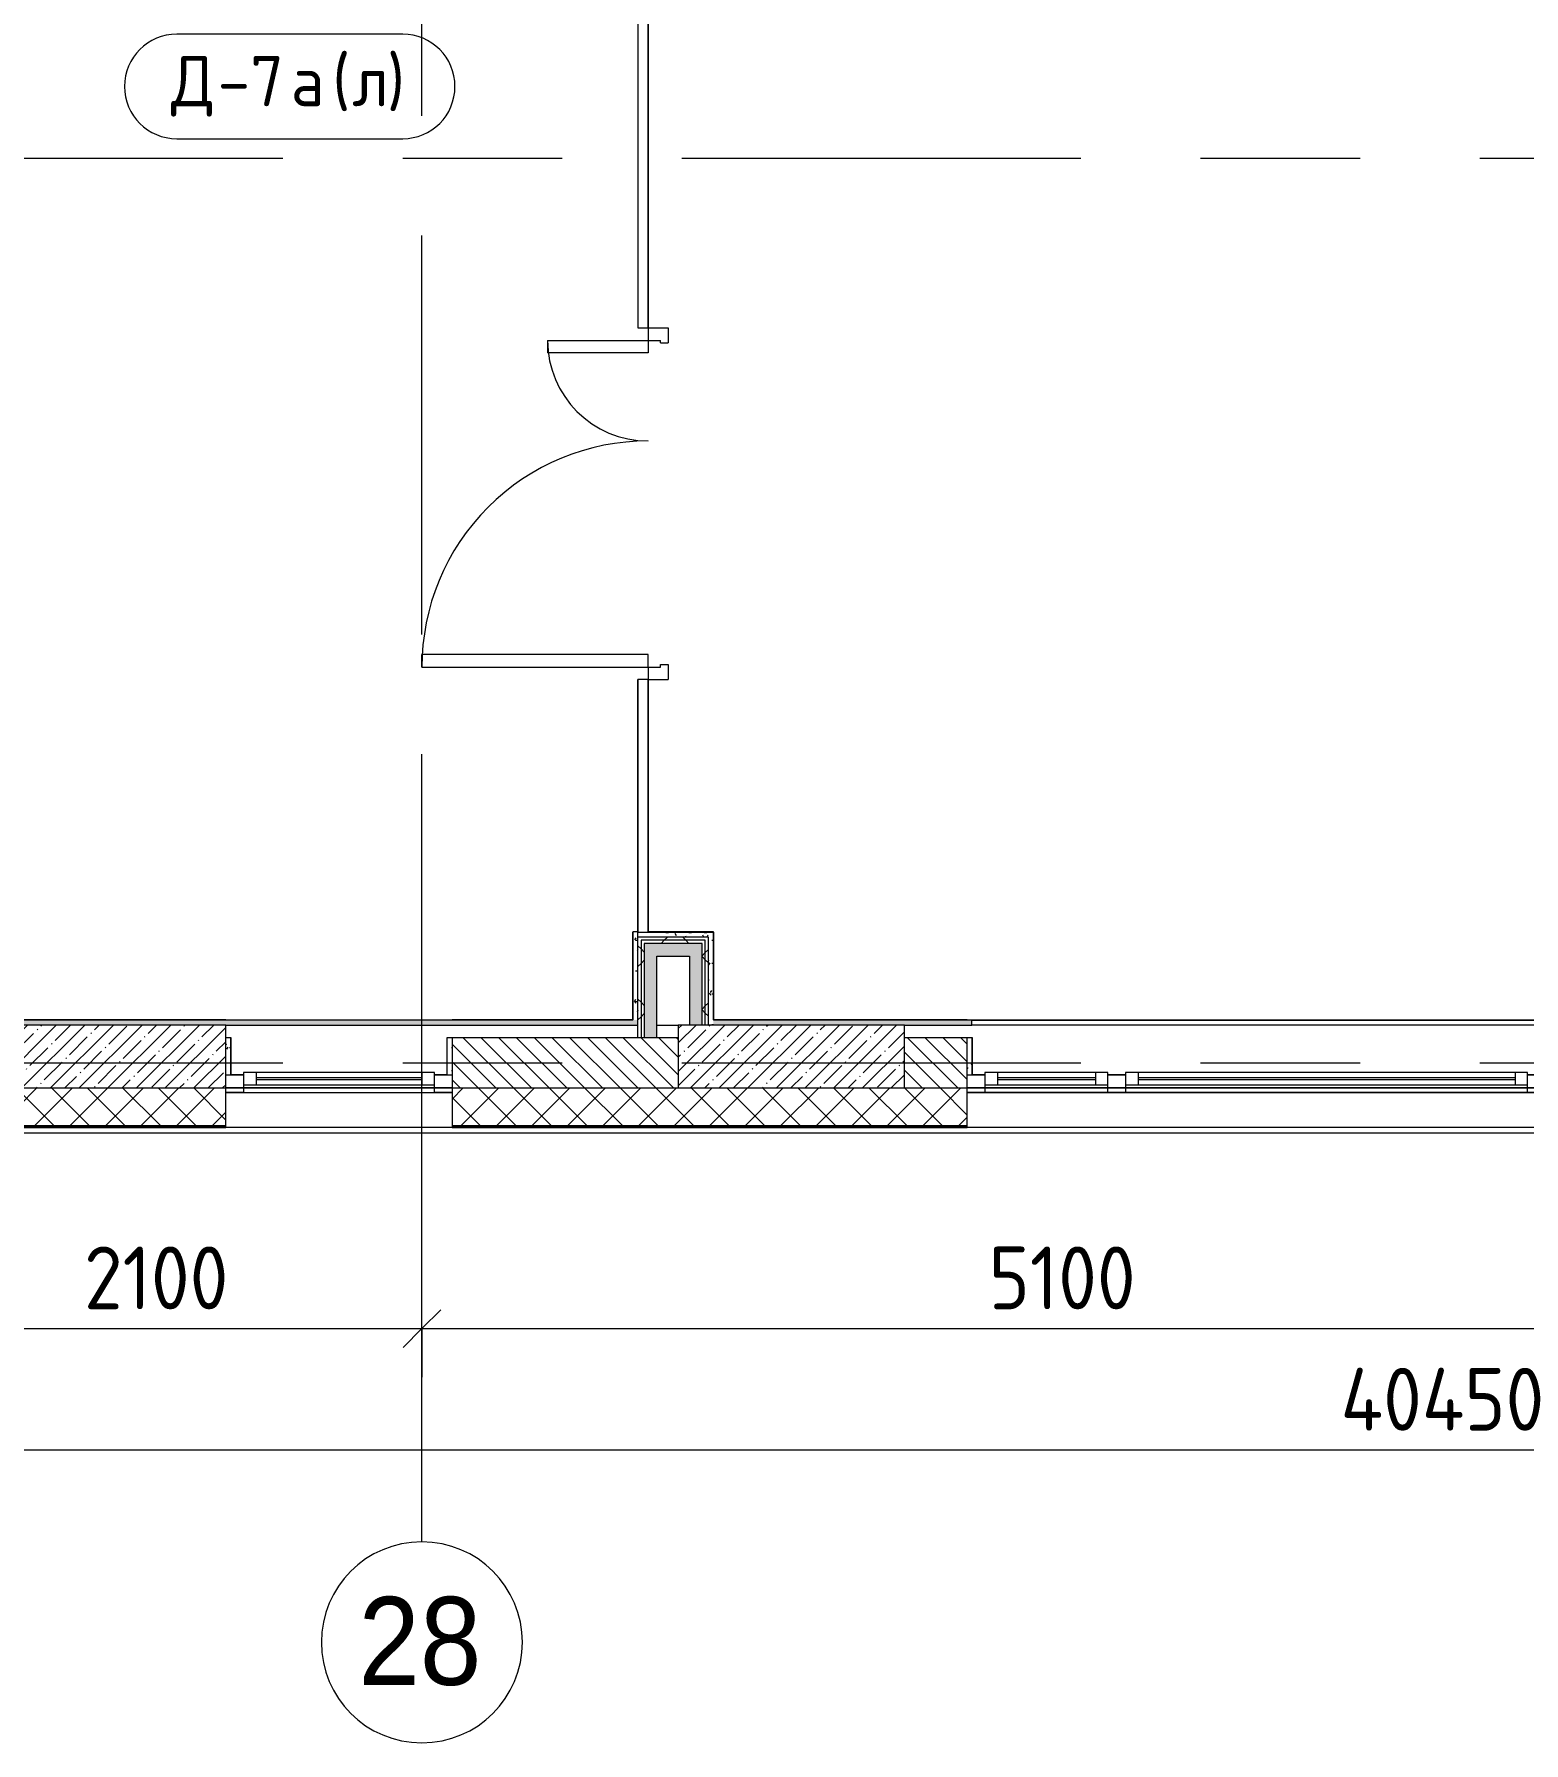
# Model space of a CAD drawing. Header units: millimetres. Extents: x 81459 to 274965, y -8553 to 29000.
# Drawn here: x 99167 to 105095, y -2706 to 4094 of the extents above; entities that cross this region are included whole.
import ezdxf

# ---------------------------------------------------------------- set-up
doc = ezdxf.new("R2010")
doc.units = ezdxf.units.MM
doc.linetypes.add('Осевая', pattern=[3175, 635, -476.25, 1587.5, -476.25])
for name, color, linetype, lineweight in [('A-ANNO-DIMS', 7, 'Continuous', 9), ('A-ANNO-DIMS-100', 7, 'Continuous', 9), ('A-DOOR-IDEN', 7, 'Continuous', 9), ('A-GLAZ', 7, 'Continuous', 9), ('A-GLAZ-1', 7, 'Continuous', 13), ('A-WALL', 7, 'Continuous', 9), ('I-WALL', 7, 'Continuous', 9), ('S-COLS', 7, 'Continuous', 9), ('Оси', 7, 'Continuous', 9), ('Оси-1', 7, 'Continuous', 20), ('Оси-2', 7, 'Осевая', 9)]:
    doc.layers.add(name, color=color, linetype=linetype, lineweight=lineweight)
for name, color, linetype, lineweight, true_color in [('A-DOOR-1', 1, 'Continuous', 9, 0xff0000), ('A-DOOR-2', 1, 'Continuous', 13, 0xff0000), ('A-DOOR-FRAM-1', 1, 'Continuous', 13, 0xff0000), ('A-WALL-1', 7, 'Continuous', 9, 0x3c3c3c), ('A-WALL-FNSH-1', 7, 'Continuous', 9, 0x3c3c3c)]:
    doc.layers.add(name, color=color, linetype=linetype, lineweight=lineweight, true_color=true_color)
doc.styles.add('Arial', font='arial.ttf', dxfattribs={"width": 0.9, "height": 350})
doc.styles.add('GOST Common', font='GOST_Common.ttf', dxfattribs={"height": 200})
doc.styles.add('ISOCPEUR', font='isocpeur.ttf', dxfattribs={"width": 0.9, "height": 250})
doc.dimstyles.new('ISO-2_5_0_9К_БОЛЬШОЙ', dxfattribs={"dimscale": 304.8, "dimtxt": 248.995294, "dimasz": 0.492126, "dimexe": 0.393701, "dimexo": 0.984252, "dimgap": 0, "dimtad": 1, "dimdec": 0, "dimrnd": 10, "dimzin": 0, "dimdsep": 46, "dimtxsty": 'ISOCPEUR', "dimblk1": 'OBLIQUE', "dimblk2": 'OBLIQUE', "dimsah": 1, "dimcen": 0.09, "dimdle": 0.393701, "dimazin": 0, "dimtfac": 1, "dimtdec": 4, "dimtix": 1, "dimtmove": 0, "dimatfit": 3, "dimfxl": 1, "dimtvp": 1, "dimtolj": 1, "dimtzin": 0, "dimarcsym": 2})
pattern_1 = [(45, (0, 0), (-106.06602, 106.06602), []), (135, (0, 0), (-106.06602, -106.06602), [])]
pattern_2 = [(0, (0, 0), (121.92, 30.48), [10.058, -81.382, 10.058, -81.382, -487.68]), (0, (0, 0), (121.92, 30.48), [-182.88, 10.058, -172.822, 10.058, -81.382, -213.36]), (0, (0, 0), (121.92, 30.48), [-457.2, 10.058, -50.902, 10.058, -142.342]), (120, (45.72, 15.24), (-87.356454, 90.345817), [10.058, -81.382, 10.058, -81.382, -487.68]), (120, (45.72, 15.24), (-87.356454, 90.345817), [-182.88, 10.058, -172.822, 10.058, -81.382, -213.36]), (120, (45.72, 15.24), (-87.356454, 90.345817), [-457.2, 10.058, -50.902, 10.058, -142.342]), (240, (60.96, 76.2), (-34.563546, -120.825817), [10.058, -81.382, 10.058, -81.382, -487.68]), (240, (60.96, 76.2), (-34.563546, -120.825817), [-182.88, 10.058, -172.822, 10.058, -81.382, -213.36]), (240, (60.96, 76.2), (-34.563546, -120.825817), [-457.2, 10.058, -50.902, 10.058, -142.342])]

# ---------------------------------------------------------------- blocks, each defined once
blk = doc.blocks.new('120_Окно_СКБ_2Ст_Фрамуга сверху - 120_Окно_СКБ_2Ст_2300х2500_h_ ДОО-19727959-План заполнения и маркировки дверных проемов 1 этажа в осях 23_1-33')
at = {"layer": 'A-GLAZ'}
for p, q in [((1150, -57), (-1150, -57)), ((-1080, -57), (1080, -57)), ((-1130, -127), (-1080, -127)), ((-1030, -107), (470, -107)), ((470, -117), (-1030, -117)), ((520, -127), (590, -127)), ((520, -127), (590, -127)), ((640, -107), (1030, -107)), ((1030, -117), (640, -117)), ((1080, -127), (1130, -127))]:
    blk.add_line(p, q, dxfattribs=at)
at = {"layer": 'A-GLAZ-1'}
for p, q in [((-1150, -127), (-1150, -57)), ((-1150, -57), (-1080, -57)), ((-1080, -57), (-1080, -127)), ((520, -127), (520, -57)), ((520, -57), (590, -57)), ((590, -57), (590, -127)), ((1080, -127), (1080, -57)), ((1080, -57), (1150, -57)), ((1150, -57), (1150, -127)), ((-1080, -127), (-1150, -127)), ((520, -87), (-1080, -87)), ((-1080, -87), (-1080, -137)), ((-1030, -137), (-1030, -87)), ((470, -137), (470, -87)), ((520, -137), (520, -87)), ((590, -127), (520, -127)), ((1080, -87), (590, -87)), ((590, -87), (590, -137)), ((640, -137), (640, -87)), ((1030, -137), (1030, -87)), ((1080, -137), (1080, -87)), ((1150, -127), (1080, -127)), ((-1080, -137), (520, -137)), ((590, -137), (1080, -137))]:
    blk.add_line(p, q, dxfattribs=at)
blk = doc.blocks.new('BSC_Колонна _Прямоугольная - 250х900-23282983-План заполнения и маркировки дверных проемов 1 этажа в осях 23_1-33')
at = {"layer": 'S-COLS'}
h = blk.add_hatch(dxfattribs=at)
h.set_pattern_fill('FP_7', color=256, style=0, pattern_type=2)
h.set_pattern_definition([(45, (-99480, -25), (-57.024626, 57.024626), []), (45, (-99422.975, -25), (-57.024626, 57.024626), [100.806, -20.161, 3.353, -16.808])])
h.paths.add_polyline_path([(-287.2, -125), (450, -125), (450, 125), (-450, 125), (-450, -125)])
for p, q in [((450, 125), (-450, 125)), ((-450, 125), (-450, -125)), ((450, -125), (450, 125)), ((-450, -125), (450, -125))]:
    blk.add_line(p, q, dxfattribs=at)
blk = doc.blocks.new('BSC_Колонна _Прямоугольная - 250х900-V5-План заполнения и маркировки дверных проемов 1 этажа в осях 23_1-33')
at = {"layer": 'S-COLS'}
h = blk.add_hatch(dxfattribs=at)
h.set_pattern_fill('FP_15', color=256, style=0, pattern_type=2)
h.set_pattern_definition([(45, (-102180, -25), (-57.024626, 57.024626), []), (45, (-102122.975, -25), (-57.024626, 57.024626), [100.806, -20.161, 3.353, -16.808])])
h.paths.add_polyline_path([(-328.7, -125), (450, -125), (450, 125), (-450, 125), (-450, -125)])
for p, q in [((450, 125), (-450, 125)), ((-450, 125), (-450, -125)), ((450, -125), (450, 125)), ((-450, -125), (450, -125))]:
    blk.add_line(p, q, dxfattribs=at)
blk = doc.blocks.new('120_Окно_СКБ_1Ст - 120_Окно_СКБ_1Ст 900х2500_h_ с форточкой-22876038-План заполнения и маркировки дверных проемов 1 этажа в осях 23_1-33')
at = {"layer": 'A-GLAZ'}
for p, q in [((450, -57), (-450, -57)), ((-430, -127), (-380, -127)), ((-330, -107), (330, -107)), ((330, -117), (-330, -117)), ((380, -127), (430, -127))]:
    blk.add_line(p, q, dxfattribs=at)
at = {"layer": 'A-GLAZ-1'}
for p, q in [((-450, -127), (-450, -57)), ((-450, -57), (-380, -57)), ((-380, -57), (-380, -127)), ((380, -127), (380, -57)), ((380, -57), (450, -57)), ((450, -57), (450, -127)), ((-380, -127), (-450, -127)), ((380, -87), (-380, -87)), ((-380, -87), (-380, -137)), ((-330, -137), (-330, -87)), ((330, -137), (330, -87)), ((380, -137), (380, -87)), ((450, -127), (380, -127)), ((-380, -137), (380, -137))]:
    blk.add_line(p, q, dxfattribs=at)
blk = doc.blocks.new('110_Дверь_СКБ_2Ст - Д-5_п__в составе перегородки _не входит в спец__-32680960-План заполнения и маркировки дверных проемов 1 этажа в осях 23_1-33')
at = {"layer": 'A-DOOR-1'}
for centre, radius, start, end in [((-637.5, 0.5), 900, 0, 90), ((662.5, 0.5), 400, 90, 180)]:
    blk.add_arc(centre, radius, start, end, dxfattribs=at)
at = {"layer": 'A-DOOR-2'}
for p, q in [((-637.5, 900.5), (-587.5, 900.5)), ((-637.5, 900.5), (-637.5, 0.5)), ((-587.5, 0.5), (-587.5, 900.5)), ((662.5, 400.5), (612.5, 400.5)), ((612.5, 0.5), (612.5, 400.5)), ((662.5, 400.5), (662.5, 0.5)), ((-637.5, 0.5), (-587.5, 0.5)), ((662.5, 0.5), (612.5, 0.5))]:
    blk.add_line(p, q, dxfattribs=at)
at = {"layer": 'A-DOOR-FRAM-1'}
for p, q in [((-637.5, 0.5), (-687.5, 0.5)), ((-687.5, 0.5), (-687.5, -79.5)), ((-637.5, 0.5), (-637.5, -49.5)), ((712.5, 0.5), (662.5, 0.5)), ((662.5, 0.5), (662.5, -49.5)), ((712.5, 0.5), (712.5, -79.5)), ((-637.5, -49.5), (-627.5, -49.5)), ((-627.5, -49.5), (-627.5, -79.5)), ((652.5, -49.5), (662.5, -49.5)), ((652.5, -49.5), (652.5, -79.5)), ((-627.5, -79.5), (-687.5, -79.5)), ((712.5, -79.5), (652.5, -79.5))]:
    blk.add_line(p, q, dxfattribs=at)
blk = doc.blocks.new('Ось сетки - D8-29747960-План заполнения и маркировки дверных проемов 1 этажа в осях 23_1-33')
at = {"layer": 'Оси-1'}
for start, end in [(360, 180), (180, 360)]:
    blk.add_arc((0, 0), 4, start, end, dxfattribs=at)
blk = doc.blocks.new('DIMBLOCK6-План заполнения и маркировки дверных проемов 1 этажа в осях 23_1-33')
at = {"layer": 'A-ANNO-DIMS-100'}
for p, q in [((98610, -1251.6), (98610, -937.7)), ((100710, -1251.6), (100710, -937.7)), ((98610, -1057.7), (100710, -1057.7)), ((98610, -1057.7), (98610, -1251.6)), ((100710, -1057.7), (100710, -1251.6))]:
    blk.add_line(p, q, dxfattribs=at)
at = {"layer": 'A-ANNO-DIMS-100', "lineweight": 20}
for p, q in [((98610, -1057.7), (98685, -982.7)), ((100710, -1057.7), (100785, -982.7)), ((98610, -1057.7), (98535, -1132.7)), ((100710, -1057.7), (100635, -1132.7))]:
    blk.add_line(p, q, dxfattribs=at)
at = {"layer": 'A-ANNO-DIMS-100', "color": 0, "insert": (99365.5, -731), "char_height": 250, "width": 706.764, "attachment_point": 1, "line_spacing_factor": 1.149209, "style": 'ISOCPEUR'}
blk.add_mtext('2100', dxfattribs=at)
blk = doc.blocks.new('_Oblique')
at = {"color": 0, "linetype": 'ByBlock', "lineweight": -2}
blk.add_line((-0.5, -0.5), (0.5, 0.5), dxfattribs=at)
blk = doc.blocks.new('DIMBLOCK7-План заполнения и маркировки дверных проемов 1 этажа в осях 23_1-33')
at = {"layer": 'A-ANNO-DIMS-100'}
for p, q in [((100710, -1251.6), (100710, -937.7)), ((105810, -1251.6), (105810, -937.7)), ((100710, -1057.7), (105810, -1057.7)), ((100710, -1057.7), (100710, -1251.6)), ((105810, -1057.7), (105810, -1251.6))]:
    blk.add_line(p, q, dxfattribs=at)
at = {"layer": 'A-ANNO-DIMS-100', "lineweight": 20}
for p, q in [((100710, -1057.7), (100785, -982.7)), ((105810, -1057.7), (105885, -982.7)), ((100710, -1057.7), (100635, -1132.7)), ((105810, -1057.7), (105735, -1132.7))]:
    blk.add_line(p, q, dxfattribs=at)
at = {"layer": 'A-ANNO-DIMS-100', "color": 0, "insert": (102965.5, -731), "char_height": 250, "width": 706.764, "attachment_point": 1, "line_spacing_factor": 1.149209, "style": 'ISOCPEUR'}
blk.add_mtext('5100', dxfattribs=at)
blk = doc.blocks.new('М_двери - Типоразмер_рамка-25223575-План заполнения и маркировки дверных проемов 1 этажа в осях 23_1-33')
at = {"layer": 'A-DOOR-IDEN'}
for p, q in [((4.496, 2.08), (-4.496, 2.08)), ((-4.496, -2.08), (4.496, -2.08))]:
    blk.add_line(p, q, dxfattribs=at)
for centre, start, end in [((-4.496, 0), 90, 270), ((4.496, 0), 270, 90)]:
    blk.add_arc(centre, 2.08, start, end, dxfattribs=at)
blk = doc.blocks.new('DIMBLOCK26-План заполнения и маркировки дверных проемов 1 этажа в осях 23_1-33')
at = {"layer": 'A-ANNO-DIMS-100'}
for p, q in [((84560, -1734.5), (84560, -1420.6)), ((125010, -1734.5), (125010, -1420.6)), ((84440, -1540.6), (125130, -1540.6)), ((84560, -1540.6), (84560, -1734.5)), ((125010, -1540.6), (125010, -1734.5))]:
    blk.add_line(p, q, dxfattribs=at)
at = {"layer": 'A-ANNO-DIMS-100', "lineweight": 20}
for p, q in [((84560, -1540.6), (84635, -1465.6)), ((125010, -1540.6), (125085, -1465.6)), ((84560, -1540.6), (84485, -1615.6)), ((125010, -1540.6), (124935, -1615.6))]:
    blk.add_line(p, q, dxfattribs=at)
at = {"layer": 'A-ANNO-DIMS-100', "color": 0, "insert": (104366, -1214), "char_height": 250, "width": 1005.558, "attachment_point": 1, "line_spacing_factor": 1.149209, "style": 'ISOCPEUR'}
blk.add_mtext('40450', dxfattribs=at)

msp = doc.modelspace()

# ---------------------------------------------------------------- hatches: boundary and pattern name
at = {"layer": 'A-WALL'}
h = msp.add_hatch(dxfattribs=at)
h.set_pattern_fill('FP_1', color=256, style=0, pattern_type=2)
h.set_pattern_definition([(135, (0, 0), (-35.35534, -35.35534), [])])
h.paths.add_polyline_path([(123730, -100), (123730, 100), (123530, 100), (123530, -100)])
h.paths.add_polyline_path([(121230, -100), (121230, 100), (121130, 100), (121130, -100)])
h.paths.add_polyline_path([(119131.8, -100), (119330, -100), (119330, 100), (118830, 100), (118830, -100)])
h.paths.add_polyline_path([(117030, -100), (117030, 100), (115980, 100), (115980, -100), (116473.3, -100)])
h.paths.add_polyline_path([(113680, -100), (113680, 100), (113430, 100), (113430, -100)])
h.paths.add_polyline_path([(110730, -100), (111630, -100), (111630, 100), (110730, 100)])
h.paths.add_polyline_path([(109670, -100), (109830, -100), (109830, 100), (109480, 100), (109480, -100), (109655, -100)])
h.paths.add_polyline_path([(106230, -100), (106230, 100), (105180, 100), (105180, -100), (105839.1, -100)])
h.paths.add_polyline_path([(102880, -100), (102880, 100), (102630, 100), (102630, -100)])
h.paths.add_polyline_path([(101730, -100), (101730, 100), (100830, 100), (100830, -100)])
h.paths.add_polyline_path([(98105, -100), (98105, 100), (97105, 100), (97105, -100), (97863.5, -100)])
h.paths.add_polyline_path([(94530, -100), (94780, -100), (94780, 100), (94530, 100), (94530, 56.5)])
h.paths.add_polyline_path([(92546.4, -100), (92730, -100), (92730, 100), (91930, 100), (91930, -100)])
h = msp.add_hatch(dxfattribs=at)
h.set_pattern_fill('FP_5', color=256, style=0, pattern_type=2)
h.set_pattern_definition([(45, (0, 0), (-70.71068, 70.71068), []), (135, (0, 0), (-70.71068, -70.71068), [])])
h.paths.add_polyline_path([(125080, -250), (125080, -100), (123530, -100), (123530, -250)])
h.paths.add_polyline_path([(121230, -250), (121230, -100), (120230, -100), (120230, -250), (120461.1, -250)])
h.paths.add_polyline_path([(119131.8, -250), (119330, -250), (119330, -100), (117930, -100), (117930, -250)])
h.paths.add_polyline_path([(117030, -250), (117030, -100), (115980, -100), (115980, -250), (116473.3, -250)])
h.paths.add_polyline_path([(113150.1, -250), (113680, -250), (113680, -100), (112530, -100), (112530, -250)])
h.paths.add_polyline_path([(109494.6, -250), (109830, -250), (109830, -100), (109480, -100), (109480, -250)])
h.paths.add_polyline_path([(111156.2, -250), (111630, -250), (111630, -100), (110730, -100), (110730, -250)])
h.paths.add_polyline_path([(107130, -250), (108030, -250), (108030, -100), (107130, -100)])
h.paths.add_polyline_path([(105839.1, -250), (106230, -250), (106230, -100), (105180, -100), (105180, -250)])
h.paths.add_polyline_path([(102630, -250), (102880, -250), (102880, -100), (100830, -100), (100830, -250), (101851.3, -250)])
h.paths.add_polyline_path([(99930, -250), (99930, -100), (99030, -100), (99030, -250), (99192.8, -250)])
h.paths.add_polyline_path([(97863.5, -250), (98130, -250), (98130, -100), (97080, -100), (97080, -250)])
h.paths.add_polyline_path([(94780, -250), (94780, -100), (93630, -100), (93630, -250), (94530, -250)])
h.paths.add_polyline_path([(91930, -250), (92730, -250), (92730, -100), (91930, -100)])
h.paths.add_polyline_path([(91030, -250), (91030, -100), (89210, -100), (89210, -250), (89887.9, -250)])
at = {"layer": 'I-WALL'}
h = msp.add_hatch(dxfattribs=at)
h.set_pattern_fill('FP_31', color=256, style=0, pattern_type=2)
h.set_pattern_definition(pattern_2)
h.paths.add_polyline_path([(101550, 170), (101570, 170), (101570, 521), (101550, 520), (101550, 171)])
h = msp.add_hatch(dxfattribs=at)
h.set_pattern_fill('FP_31', color=256, style=0, pattern_type=2)
h.set_pattern_definition(pattern_2)
h.paths.add_polyline_path([(101850, 500), (101850, 520), (101570, 520), (101570, 500)])
h = msp.add_hatch(dxfattribs=at)
h.set_pattern_fill('FP_32', color=256, style=0, pattern_type=2)
h.set_pattern_definition(pattern_1)
h.paths.add_polyline_path([(101582.5, 100), (101582.5, 500), (101570, 500), (101570, 100)])
h = msp.add_hatch(dxfattribs=at)
h.set_pattern_fill('FP_32', color=256, style=0, pattern_type=2)
h.set_pattern_definition(pattern_1)
h.paths.add_polyline_path([(101837.5, 487.5), (101850, 487.5), (101850, 500), (101582.5, 500), (101582.5, 487.5), (101645, 487.5)])
h = msp.add_hatch(dxfattribs=at)
h.set_pattern_fill('FP_32', color=256, style=0, pattern_type=2)
h.set_pattern_definition(pattern_1)
h.paths.add_polyline_path([(101582.5, 100), (101595, 100), (101595, 487.5), (101582.5, 487.5), (101582.5, 219.7)])
h = msp.add_hatch(dxfattribs=at)
h.set_pattern_fill('FP_32', color=256, style=0, pattern_type=2)
h.set_pattern_definition(pattern_1)
h.paths.add_polyline_path([(101825, 475), (101837.5, 475), (101837.5, 487.5), (101595, 487.5), (101595, 475), (101645, 475)])
h = msp.add_hatch(dxfattribs=at)
h.set_pattern_fill('FP_32', color=256, style=0, pattern_type=2)
h.set_pattern_definition(pattern_1)
h.paths.add_polyline_path([(101839.4, 150), (101850, 150), (101850, 487.5), (101837.5, 487.5), (101837.5, 150)])
h = msp.add_hatch(dxfattribs=at)
h.set_pattern_fill('FP_31', color=256, style=0, pattern_type=2)
h.set_pattern_definition(pattern_2)
h.paths.add_polyline_path([(101870, 150), (101870, 520), (101850, 520), (101850, 150), (101851.3, 150)])
for points in [[(101595, 100), (101645, 100), (101645, 475), (101595, 475), (101595, 219.7)], [(101775, 425), (101825, 425), (101825, 475), (101645, 475), (101645, 425)], [(101825, 150), (101825, 425), (101775, 425), (101775, 150)]]:
    msp.add_hatch(color=256, dxfattribs=at).paths.add_polyline_path(points)
h = msp.add_hatch(dxfattribs=at)
h.set_pattern_fill('FP_32', color=256, style=0, pattern_type=2)
h.set_pattern_definition(pattern_1)
h.paths.add_polyline_path([(101826.9, 150), (101837.5, 150), (101837.5, 475), (101825, 475), (101825, 150)])
h = msp.add_hatch(dxfattribs=at)
h.set_pattern_fill('FP_31', color=256, style=0, pattern_type=2)
h.set_pattern_definition(pattern_2)
h.paths.add_polyline_path([(100522.1, 150), (101570, 150), (101570, 170), (98150, 170), (98150, 150), (99930, 150)])
h = msp.add_hatch(dxfattribs=at)
h.set_pattern_fill('FP_31', color=256, style=0, pattern_type=2)
h.set_pattern_definition(pattern_2)
h.paths.add_polyline_path([(105160, 150), (105530, 150), (105530, 170), (105160, 170)])
h.paths.add_polyline_path([(102630, 150), (102898.3, 150), (102898.3, 170), (101870, 170), (101870, 150)])
h = msp.add_hatch(dxfattribs=at)
h.set_pattern_fill('FP_31', color=256, style=0, pattern_type=2)
h.set_pattern_definition(pattern_2)
h.paths.add_polyline_path([(99950, -48), (99950, 100), (99930, 100), (99930, -48)])
h = msp.add_hatch(dxfattribs=at)
h.set_pattern_fill('FP_31', color=256, style=0, pattern_type=2)
h.set_pattern_definition(pattern_2)
h.paths.add_polyline_path([(100830, -48), (100830, 100), (100810, 100), (100810, -48)])
h = msp.add_hatch(dxfattribs=at)
h.set_pattern_fill('FP_31', color=256, style=0, pattern_type=2)
h.set_pattern_definition(pattern_2)
h.paths.add_polyline_path([(102900, -48), (102900, 100), (102880, 100), (102880, -48)])

# ---------------------------------------------------------------- linework, layer by layer
at = {"layer": 'A-WALL'}
for p, q in [((101570, 5180), (101570, 2925)), ((101610, 5180), (101610, 2925)), ((101570, 100), (101570, 1525)), ((101610, 1525), (101610, 520)), ((101550, 170), (101550, 520)), ((101582.5, 487.5), (101582.5, 100)), ((101837.5, 487.5), (101582.5, 487.5)), ((101837.5, 150), (101837.5, 487.5)), ((101870, 520), (101870, 170)), ((101595, 475), (101595, 100)), ((101825, 475), (101595, 475)), ((101825, 150), (101825, 475)), ((101550, 170), (100830, 170)), ((102898.3, 170), (101870, 170)), ((99930, -100), (101730, -100)), ((100830, -100), (101730, -100)), ((102630, -100), (102880, -100)), ((102630, -100), (108030, -100)), ((99030, -250), (99930, -250)), ((99030, -253), (99930, -253)), ((100830, -258), (99930, -258)), ((100830, -250), (102880, -250)), ((100830, -253), (102880, -253)), ((105180, -258), (102880, -258)), ((108030, -280), (89180, -280))]:
    msp.add_line(p, q, dxfattribs=at)
at = {"layer": 'A-WALL-1'}
for p, q in [((101570, 2925), (101610, 2925)), ((101610, 1525), (101570, 1525)), ((101570, 521), (101550, 521)), ((101569, 520), (101610, 520)), ((101850, 500), (101570, 500)), ((101850, 150), (101850, 500)), ((101645, 100), (101645, 425)), ((101645, 425), (101775, 425)), ((101775, 425), (101775, 150)), ((100830, 170), (98150, 170)), ((99930, 150), (101570, 150)), ((102630, 150), (102898.3, 150)), ((102898.3, 150), (102898.3, 170)), ((99950, 100), (99930, 100)), ((99950, -48), (99950, 100)), ((100810, 100), (100810, -48)), ((100830, 100), (100810, 100)), ((101730, 100), (100830, 100)), ((100830, 100), (100830, -250)), ((102880, 100), (102630, 100)), ((102880, -250), (102880, 100)), ((102900, 100), (102880, 100)), ((102900, -48), (102900, 100)), ((99930, -48), (99950, -48)), ((100810, -48), (100830, -48)), ((102880, -48), (102900, -48)), ((99930, -250), (99930, -100))]:
    msp.add_line(p, q, dxfattribs=at)
at = {"layer": 'A-WALL-FNSH-1'}
for p, q in [((101611, 2925), (101611, 5179)), ((101569, 5159), (101569, 2925)), ((101569, 2925), (101570, 2925)), ((101610, 2925), (101611, 2925)), ((101570, 1525), (101569, 1525)), ((101569, 1525), (101569, 520)), ((101611, 1525), (101610, 1525)), ((101611, 521), (101611, 1525)), ((101549, 521), (101549, 171)), ((101550, 521), (101549, 521)), ((101610, 520), (101870, 520)), ((101871, 521), (101611, 521)), ((101871, 171), (101871, 521)), ((99930, 171), (99030, 171)), ((99930, 170), (99930, 171)), ((101549, 171), (100830, 171)), ((100830, 171), (100830, 170)), ((102880, 171), (101871, 171)), ((102880, 170), (102880, 171)), ((99951, 100), (99950, 100)), ((99951, -48), (99951, 100)), ((100809, 100), (100809, -48)), ((100810, 100), (100809, 100)), ((102901, 100), (102900, 100)), ((102901, -48), (102901, 100)), ((99950, -48), (99951, -48)), ((100809, -48), (100810, -48)), ((102900, -48), (102901, -48)), ((99030, -258), (99930, -258)), ((99930, -258), (99930, -250)), ((100830, -250), (100830, -258)), ((100830, -258), (102880, -258)), ((102880, -258), (102880, -250))]:
    msp.add_line(p, q, dxfattribs=at)
at = {"layer": 'I-WALL'}
for p, q in [((99930, 171), (100830, 171)), ((101645, 150), (101730, 150)), ((102880, 171), (105180, 171)), ((102898.3, 170), (105160, 170)), ((105160, 150), (102898.3, 150)), ((100830, -100), (99930, -100)), ((105180, -100), (102880, -100))]:
    msp.add_line(p, q, dxfattribs=at)
at = {"layer": 'Оси'}
msp.add_line((100710, -1906.3), (100710, 593.7), dxfattribs=at)
at = {"layer": 'Оси-2'}
for p, q in [((100710, 593.7), (100710, 19528.3)), ((84758.6, 3600), (122760, 3600)), ((84758.6, 0), (122760, 0))]:
    msp.add_line(p, q, dxfattribs=at)

# ---------------------------------------------------------------- block references
at = {"layer": 'A-DOOR-1', "rotation": 89.99999999999991}
msp.add_blockref('110_Дверь_СКБ_2Ст - Д-5_п__в составе перегородки _не входит в спец__-32680960-План заполнения и маркировки дверных проемов 1 этажа в осях 23_1-33', (101610.5, 2212.5), dxfattribs=at)
at = {"layer": 'A-DOOR-IDEN', "xscale": 99.99999999999993, "yscale": 99.99999999999993, "zscale": 99.99999999999993}
msp.add_blockref('М_двери - Типоразмер_рамка-25223575-План заполнения и маркировки дверных проемов 1 этажа в осях 23_1-33', (100184.2, 3885.7), dxfattribs=at)
at = {"layer": 'A-GLAZ', "rotation": 180}
for name, p in [('120_Окно_СКБ_1Ст - 120_Окно_СКБ_1Ст 900х2500_h_ с форточкой-22876038-План заполнения и маркировки дверных проемов 1 этажа в осях 23_1-33', (100380, -175)), ('120_Окно_СКБ_2Ст_Фрамуга сверху - 120_Окно_СКБ_2Ст_2300х2500_h_ ДОО-19727959-План заполнения и маркировки дверных проемов 1 этажа в осях 23_1-33', (104030, -175))]:
    msp.add_blockref(name, p, dxfattribs=at)
at = {"layer": 'S-COLS'}
for name, p in [('BSC_Колонна _Прямоугольная - 250х900-23282983-План заполнения и маркировки дверных проемов 1 этажа в осях 23_1-33', (99480, 25)), ('BSC_Колонна _Прямоугольная - 250х900-V5-План заполнения и маркировки дверных проемов 1 этажа в осях 23_1-33', (102180, 25))]:
    msp.add_blockref(name, p, dxfattribs=at)
at = {"layer": 'Оси-1', "xscale": 99.99999999999993, "yscale": 99.99999999999993, "zscale": 99.99999999999993}
msp.add_blockref('Ось сетки - D8-29747960-План заполнения и маркировки дверных проемов 1 этажа в осях 23_1-33', (100710, -2306.3), dxfattribs=at)

# ---------------------------------------------------------------- texts
at = {"layer": 'A-DOOR-IDEN', "char_height": 200, "attachment_point": 1, "style": 'GOST Common'}
for s, insert, width in [('\\fGOST Common|b0|i0|c204|p34|;(', (100353.6, 4007), 96.202), ('\\fGOST Common|b0|i0|c204|p34|;)', (100571.9, 4007), 96.202), ('\\fGOST Common|b0|i0|c204|p34|;Д', (99712, 4007), 224.472), ('-7', (99897.2, 4007), 352.742), ('\\fGOST Common|b0|i0|c204|p34|;а', (100188.3, 4007), 200.422), ('\\fGOST Common|b0|i0|c204|p34|;л', (100433, 4007), 168.354)]:
    msp.add_mtext(s, dxfattribs=dict(at, insert=insert, width=width))
at = {"layer": 'Оси', "insert": (100457.4, -2125.6), "char_height": 350, "width": 606.076, "attachment_point": 1, "style": 'Arial'}
msp.add_mtext('28', dxfattribs=at)

# ---------------------------------------------------------------- dimensions: what is measured, and where the dimension line sits
at = {"layer": 'A-ANNO-DIMS'}
for base, p1, p2, override, picture, middle in [((100710, -1057.7), (98610, -951.6), (100710, -951.6), {"dimpost": '<>', "dimfxl": 2100}, 'DIMBLOCK6-План заполнения и маркировки дверных проемов 1 этажа в осях 23_1-33', (99660, -932.7)), ((105810, -1057.7), (100710, -951.6), (105810, -951.6), {"dimpost": '<>', "dimfxl": 5100}, 'DIMBLOCK7-План заполнения и маркировки дверных проемов 1 этажа в осях 23_1-33', (103260, -932.7)), ((125010, -1540.6), (84560, -1434.5), (125010, -1434.5), {"dimpost": '<>', "dimfxl": 40450}, 'DIMBLOCK26-План заполнения и маркировки дверных проемов 1 этажа в осях 23_1-33', (104785, -1415.6))]:
    dim = msp.add_linear_dim(base=base, p1=p1, p2=p2, dimstyle='ISO-2_5_0_9К_БОЛЬШОЙ', override=override, dxfattribs=at)
    dim.commit()
    dim.dimension.update_dxf_attribs({"geometry": picture, "text_midpoint": middle})

doc.saveas('drawing.dxf')
